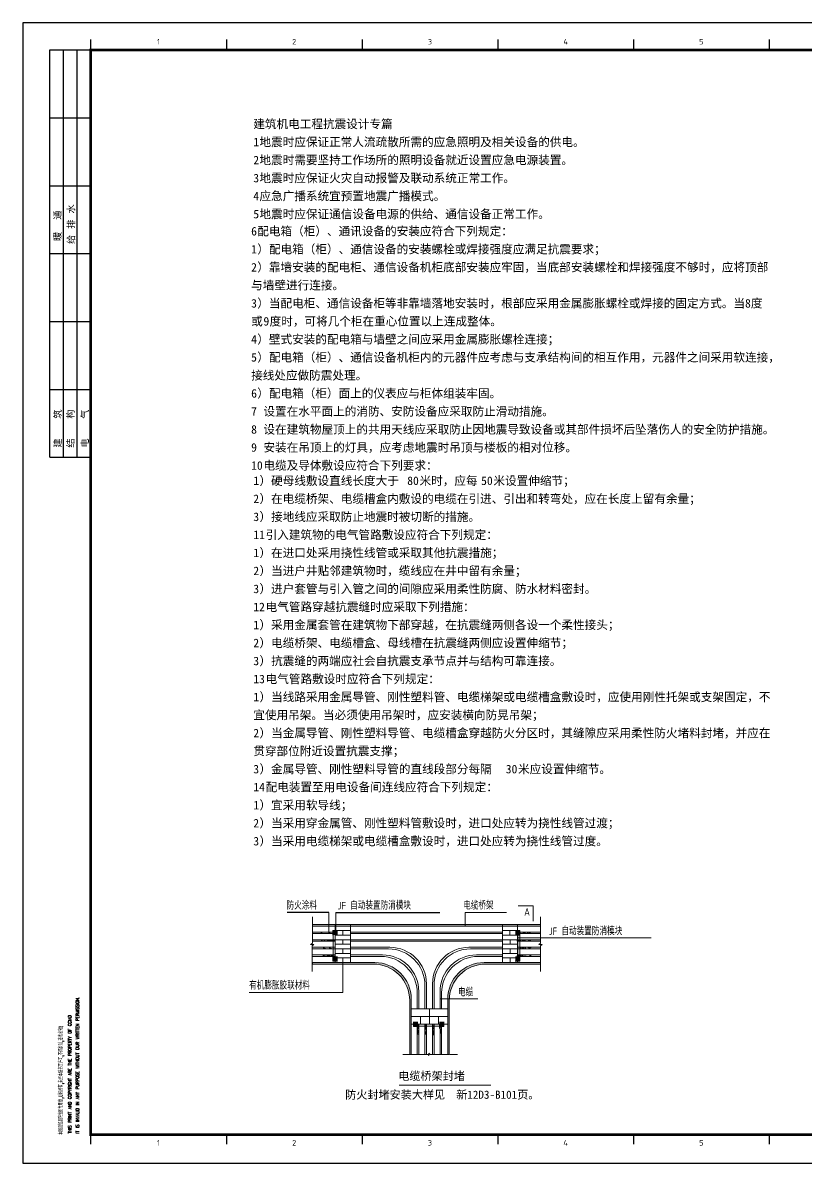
# Model space of a CAD drawing. Extents: x 815029915 to 815825525, y 579155098 to 579748855.
# Drawn here: x 815579733 to 815608596, y 579313072 to 579355072 of the extents above; entities that cross this region are included whole.
import ezdxf
from ezdxf.enums import TextEntityAlignment as Align

# ---------------------------------------------------------------- set-up
doc = ezdxf.new("R2010")
doc.units = 0
doc.header["$LTSCALE"] = 100
doc.header["$MEASUREMENT"] = 0
for name, color, linetype in [('TEL_TEXT', 7, 'Continuous'), ('TK', 7, 'Continuous'), ('zm', 1, 'Continuous')]:
    doc.layers.add(name, color=color, linetype=linetype)
doc.styles.add('-黑体', font='', dxfattribs={"width": 0.8})
doc.styles.add('CCIAD-图框(会签栏)', font='txt.shx', dxfattribs={"bigfont": 'hztxt.shx'})
doc.styles.add('CCIAD-图框(版权说明)', font='txt.shx', dxfattribs={"width": 0.7, "bigfont": 'gbcbig.shx'})
doc.styles.add('ISOCP', font='isocp.shx', dxfattribs={"bigfont": 'gbcbig.shx'})
doc.styles.get("Standard").update_dxf_attribs({"font": 'gbenor.shx', "bigfont": 'gbcbig.shx'})
doc.styles.get('-黑体').set_extended_font_data('SimHei')
pattern_1 = [(37.5, (815517002.42, 579291817.1), (-4.48009, 137.0357), [0, -108.1024, 0, -120.904, 0, -115.57]), (7.5, (815517002.42, 579291817.1), (125.86652, 200.71103), [0, -58.3184, 0, -97.4344, 0, -37.338]), (327.5, (815516914.94, 579291817.1), (221.47786, 0.40241), [0, -35.56, 0, -128.016, 0, -167.132]), (317.5, (815516914.94, 579291817.1), (213.7958, 62.4202), [0, -17.78, 0, -83.9216, 0, -96.012])]

# ---------------------------------------------------------------- blocks, each defined once
blk = doc.blocks.new('l')
at = {"layer": 'TK'}
blk.add_lwpolyline([(815463677, 579451444), (815463677, 579409444), (815547777, 579409444), (815547777, 579451444)], close=True, dxfattribs=at)

msp = doc.modelspace()

# ---------------------------------------------------------------- hatches: boundary and pattern name
at = {"lineweight": 20}
for color, points in [(256, [(815590403.7, 579321862.7), (815598803.7, 579321862.7), (815598803.7, 579321806.7), (815590403.7, 579321806.7)]), (0, [(815591322.1, 579321470.7), (815591165.3, 579321470.7), (815591159.7, 579321470.7), (815591159.7, 579321638.7), (815591327.7, 579321638.7), (815591327.7, 579321470.7)]), (0, [(815598040.6, 579321470.8), (815597883.8, 579321470.8), (815597878.2, 579321470.8), (815597878.2, 579321638.8), (815598046.2, 579321638.8), (815598046.2, 579321470.8)]), (256, [(815590403.7, 579320462.7), (815590396.6, 579320462.7), (815590396.6, 579320406.7), (815590403.7, 579320406.7)]), (0, [(815591159.7, 579320518.7), (815591159.7, 579320686.7), (815591165.3, 579320686.7), (815591322.1, 579320686.7), (815591327.7, 579320686.7), (815591327.7, 579320518.7)]), (0, [(815597878.2, 579320518.8), (815597878.2, 579320686.8), (815597883.8, 579320686.8), (815598040.6, 579320686.8), (815598046.2, 579320686.8), (815598046.2, 579320518.8)]), (0, [(815594128.8, 579318279.2), (815594296.8, 579318279.2), (815594296.8, 579318273.6), (815594296.8, 579318116.8), (815594296.8, 579318111.2), (815594128.8, 579318111.2)]), (0, [(815595080.8, 579318116.8), (815595080.8, 579318273.6), (815595080.8, 579318279.2), (815595248.8, 579318279.2), (815595248.8, 579318111.2), (815595080.8, 579318111.2)])]:
    msp.add_hatch(color=color, dxfattribs=at).paths.add_polyline_path(points)
h = msp.add_hatch(dxfattribs=at)
h.set_pattern_fill('AR-SAND', color=256, scale=2.8, style=0)
h.set_pattern_definition(pattern_1)
h.paths.add_polyline_path([(815591243.7, 579321582.7), (815590710.2, 579321582.7), (815590710.2, 579321526.7), (815591243.7, 579321526.7)])
h = msp.add_hatch(dxfattribs=at)
h.set_pattern_fill('AR-SAND', color=256, scale=2.8, style=0)
h.set_pattern_definition(pattern_1)
h.paths.add_polyline_path([(815598489.6, 579321582.7), (815597956, 579321582.7), (815597956, 579321526.7), (815598489.6, 579321526.7)])
h = msp.add_hatch(dxfattribs=at)
h.set_pattern_fill('AR-SAND', color=256, scale=2.8, style=0)
h.set_pattern_definition(pattern_1)
h.paths.add_polyline_path([(815591243.7, 579321302.7), (815590710.2, 579321302.7), (815590710.2, 579321246.7), (815591243.7, 579321246.7)])
h.paths.add_polyline_path([(815591243.7, 579321022.7), (815590710.2, 579321022.7), (815590710.2, 579320966.7), (815591243.7, 579320966.7)])
h = msp.add_hatch(color=1, dxfattribs=at)
h.paths.add_polyline_path([(815591165.3, 579320686.7), (815591322.1, 579320686.7), (815591322.1, 579321470.7), (815591165.3, 579321470.7)], flags=17)
edge = h.paths.add_edge_path()
edge.add_line((815591165.3, 579320686.7), (815591165.3, 579321470.7))
edge.add_line((815591322.1, 579321470.7), (815591322.1, 579320686.7))
h = msp.add_hatch(color=1, dxfattribs=at)
h.paths.add_polyline_path([(815597883.8, 579320686.8), (815598040.6, 579320686.8), (815598040.6, 579321470.8), (815597883.8, 579321470.8)], flags=17)
edge = h.paths.add_edge_path()
edge.add_line((815597883.8, 579320686.8), (815597883.8, 579321470.8))
edge.add_line((815598040.6, 579321470.8), (815598040.6, 579320686.8))
h = msp.add_hatch(dxfattribs=at)
h.set_pattern_fill('AR-SAND', color=256, scale=2.8, style=0)
h.set_pattern_definition(pattern_1)
h.paths.add_polyline_path([(815598489.6, 579321302.7), (815597956, 579321302.7), (815597956, 579321246.7), (815598489.6, 579321246.7)])
h.paths.add_polyline_path([(815598489.6, 579321022.7), (815597956, 579321022.7), (815597956, 579320966.7), (815598489.6, 579320966.7)])
h = msp.add_hatch(dxfattribs=at)
h.set_pattern_fill('AR-SAND', color=256, scale=2.8, style=0)
h.set_pattern_definition(pattern_1)
h.paths.add_polyline_path([(815591243.7, 579320742.7), (815590710.2, 579320742.7), (815590710.2, 579320686.7), (815591243.7, 579320686.7)])
h = msp.add_hatch(dxfattribs=at)
h.set_pattern_fill('AR-SAND', color=256, scale=2.8, style=0)
h.set_pattern_definition(pattern_1)
h.paths.add_polyline_path([(815598489.6, 579320742.7), (815597956, 579320742.7), (815597956, 579320686.7), (815598489.6, 579320686.7)])
h = msp.add_hatch(color=256, dxfattribs=at)
edge = h.paths.add_edge_path()
edge.add_line((815593987.7, 579317076.3), (815593987.7, 579319062.7))
edge.add_arc((815592643.7, 579319062.7), 1344, 0, 90)
edge.add_line((815592643.7, 579320406.7), (815590403.7, 579320406.7))
edge.add_line((815590403.7, 579320406.7), (815590403.7, 579320462.7))
edge.add_line((815590403.7, 579320462.7), (815592699.7, 579320462.7))
edge.add_arc((815592699.7, 579319118.7), 1344, 0, 90, ccw=False)
edge.add_line((815594043.7, 579319118.7), (815594043.7, 579317076.3))
edge.add_line((815594043.7, 579317076.3), (815593987.7, 579317076.3))
h = msp.add_hatch(color=256, dxfattribs=at)
edge = h.paths.add_edge_path()
edge.add_line((815598803.7, 579320462.7), (815598803.7, 579320406.7))
edge.add_line((815598803.7, 579320406.7), (815596787.7, 579320406.7))
edge.add_arc((815596787.7, 579319062.7), 1344, 90, 180)
edge.add_line((815595443.7, 579319062.7), (815595443.7, 579317076.3))
edge.add_line((815595443.7, 579317076.3), (815595387.7, 579317076.3))
edge.add_line((815595387.7, 579317076.3), (815595387.7, 579319118.7))
edge.add_arc((815596731.7, 579319118.7), 1344, 90, 180, ccw=False)
edge.add_line((815596731.7, 579320462.7), (815598803.7, 579320462.7))
h = msp.add_hatch(dxfattribs=at)
h.set_pattern_fill('AR-SAND', color=256, scale=1.12, style=0)
h.set_pattern_definition([(37.5, (815524908.495, 579303017.105), (-1.792035, 54.814283), [0, -43.24096, 0, -48.3616, 0, -46.228]), (7.5, (815524908.495, 579303017.105), (50.34661, 80.28441), [0, -23.32736, 0, -38.97376, 0, -14.9352]), (327.5, (815524873.503, 579303017.105), (88.591145, 0.160965), [0, -14.224, 0, -51.2064, 0, -66.8528]), (317.5, (815524873.5, 579303017.105), (85.51832, 24.968084), [0, -7.112, 0, -33.56864, 0, -38.4048])])
h.paths.add_polyline_path([(815594323.7, 579318195.2), (815594267.7, 579318195.2), (815594267.7, 579317804), (815594323.7, 579317804)])
h.paths.add_polyline_path([(815594603.7, 579318195.2), (815594547.7, 579318195.2), (815594547.7, 579317804), (815594603.7, 579317804)])
h.paths.add_polyline_path([(815594883.7, 579318195.2), (815594827.7, 579318195.2), (815594827.7, 579317804), (815594883.7, 579317804)])
h.paths.add_polyline_path([(815595163.7, 579318195.2), (815595107.7, 579318195.2), (815595107.7, 579317804), (815595163.7, 579317804)])
h = msp.add_hatch(color=1, dxfattribs=at)
h.paths.add_polyline_path([(815594296.8, 579318273.6), (815594296.8, 579318116.8), (815595080.8, 579318116.8), (815595080.8, 579318273.6)], flags=17)
edge = h.paths.add_edge_path()
edge.add_line((815594296.8, 579318273.6), (815595080.8, 579318273.6))
edge.add_line((815595080.8, 579318116.8), (815594296.8, 579318116.8))

# ---------------------------------------------------------------- linework, layer by layer
for p, q in [((815598261.8, 579322545.2), (815597981.8, 579322545.2)), ((815598541.8, 579322545.2), (815598261.8, 579322545.2)), ((815598541.8, 579322545.2), (815598541.8, 579322265.2)), ((815590403.7, 579321862.7), (815590403.7, 579322142.7)), ((815596030.2, 579322306.7), (815597558.7, 579322306.7)), ((815598541.8, 579322265.2), (815598541.8, 579321985.2)), ((815598810.8, 579321862.7), (815598810.8, 579322142.7)), ((815590403.7, 579321862.7), (815590403.7, 579321170)), ((815590403.7, 579321862.7), (815598803.7, 579321862.7)), ((815590403.7, 579321806.7), (815590403.7, 579321862.7)), ((815590403.7, 579321806.7), (815598803.7, 579321806.7)), ((815590403.7, 579321582.7), (815591243.7, 579321582.7)), ((815591243.7, 579321862.7), (815591243.7, 579320462.7)), ((815591803.7, 579321862.7), (815591803.7, 579320462.7)), ((815591803.7, 579321582.7), (815597403.7, 579321582.7)), ((815597403.7, 579321862.7), (815597403.7, 579320462.7)), ((815597963.7, 579321862.7), (815597963.7, 579320462.7)), ((815597963.7, 579321582.7), (815598803.7, 579321582.7)), ((815598803.7, 579321862.7), (815598803.7, 579321806.7)), ((815598810.8, 579321862.7), (815598810.8, 579321170)), ((815590403.7, 579321170), (815590334.6, 579321127.6)), ((815590334.6, 579321127.6), (815590458.6, 579321127.6)), ((815590458.6, 579321127.6), (815590396.6, 579321078.7)), ((815590403.7, 579321526.7), (815591243.7, 579321526.7)), ((815590403.7, 579321302.7), (815591243.7, 579321302.7)), ((815590403.7, 579321246.7), (815591243.7, 579321246.7)), ((815591803.7, 579321526.7), (815597403.7, 579321526.7)), ((815591803.7, 579321302.7), (815597403.7, 579321302.7)), ((815591803.7, 579321246.7), (815597403.7, 579321246.7)), ((815597963.7, 579321526.7), (815598803.7, 579321526.7)), ((815597963.7, 579321302.7), (815598803.7, 579321302.7)), ((815597963.7, 579321246.7), (815598803.7, 579321246.7)), ((815598810.8, 579321170), (815598741.7, 579321127.6)), ((815598741.7, 579321127.6), (815598865.7, 579321127.6)), ((815598865.7, 579321127.6), (815598803.7, 579321078.7)), ((815590396.6, 579321078.7), (815590396.6, 579320406.7)), ((815591243.7, 579321022.7), (815590396.6, 579321022.7)), ((815590396.6, 579320966.7), (815591243.7, 579320966.7)), ((815590396.6, 579320742.7), (815591243.7, 579320742.7)), ((815593259.7, 579321022.7), (815591803.7, 579321022.7)), ((815591803.7, 579320966.7), (815593203.7, 579320966.7)), ((815591803.7, 579320742.7), (815592979.7, 579320742.7)), ((815596171.7, 579321022.7), (815597403.7, 579321022.7)), ((815596227.7, 579320966.7), (815597403.7, 579320966.7)), ((815596451.7, 579320742.7), (815597403.7, 579320742.7)), ((815597963.7, 579321022.7), (815598803.7, 579321022.7)), ((815597963.7, 579320966.7), (815598803.7, 579320966.7)), ((815597963.7, 579320742.7), (815598803.7, 579320742.7)), ((815598803.7, 579321078.7), (815598803.7, 579320406.7)), ((815590396.6, 579320686.7), (815591243.7, 579320686.7)), ((815590403.7, 579320462.7), (815590396.6, 579320462.7)), ((815590403.7, 579320406.7), (815590396.6, 579320406.7)), ((815590396.6, 579320406.7), (815590396.6, 579320126.7)), ((815590403.7, 579320462.7), (815590403.7, 579320406.7)), ((815590403.7, 579320462.7), (815592699.7, 579320462.7)), ((815590403.7, 579320406.7), (815592643.7, 579320406.7)), ((815591803.7, 579320686.7), (815592923.7, 579320686.7)), ((815596507.7, 579320686.7), (815597403.7, 579320686.7)), ((815596731.7, 579320462.7), (815598803.7, 579320462.7)), ((815596787.7, 579320406.7), (815598803.7, 579320406.7)), ((815597963.7, 579320686.7), (815598803.7, 579320686.7)), ((815598803.7, 579320462.7), (815598803.7, 579320406.7)), ((815598803.7, 579320406.7), (815598803.7, 579320126.7)), ((815594547.7, 579318755.2), (815594547.7, 579319622.7)), ((815594603.7, 579318755.2), (815594603.7, 579319678.7)), ((815594827.7, 579318755.2), (815594827.7, 579319678.7)), ((815594883.7, 579318755.2), (815594883.7, 579319622.7)), ((815593987.7, 579317076.3), (815593987.7, 579319062.7)), ((815594043.7, 579317076.3), (815594043.7, 579319118.7)), ((815594267.7, 579318755.2), (815594267.7, 579319342.7)), ((815594323.7, 579318755.2), (815594323.7, 579319398.7)), ((815595107.7, 579318755.2), (815595107.7, 579319398.7)), ((815595137.1, 579319120.5), (815596492.6, 579319120.5)), ((815595163.7, 579318755.2), (815595163.7, 579319342.7)), ((815595387.7, 579317076.3), (815595387.7, 579319118.7)), ((815595443.7, 579317076.3), (815595443.7, 579319062.7)), ((815594043.7, 579318755.2), (815595387.7, 579318755.2)), ((815594043.7, 579318195.2), (815595387.7, 579318195.2)), ((815594267.7, 579317076.3), (815594267.7, 579318195.2)), ((815594323.7, 579317076.3), (815594323.7, 579318195.2)), ((815594547.7, 579317076.3), (815594547.7, 579318195.2)), ((815594603.7, 579317076.3), (815594603.7, 579318195.2)), ((815594827.7, 579317076.3), (815594827.7, 579318195.2)), ((815594883.7, 579317076.3), (815594883.7, 579318195.2)), ((815595107.7, 579317076.3), (815595107.7, 579318195.2)), ((815595163.7, 579317076.3), (815595163.7, 579318195.2)), ((815594009.6, 579317078.3), (815593729.6, 579317078.3)), ((815593987.7, 579317076.3), (815594043.7, 579317076.3)), ((815594043.7, 579317076.3), (815594665.6, 579317076.3)), ((815594665.6, 579317076.3), (815594695.7, 579317032.5)), ((815594695.7, 579317118.7), (815594738.1, 579317076.3)), ((815594695.7, 579317032.5), (815594695.7, 579317118.7)), ((815594738.1, 579317076.3), (815595387.7, 579317076.3)), ((815595387.7, 579317076.3), (815595443.7, 579317076.3)), ((815595465.6, 579317071.3), (815595745.6, 579317071.3))]:
    msp.add_line(p, q, dxfattribs=at)
for p, q in [((815591003.8, 579322306.7), (815589478.2, 579322306.7)), ((815591261.9, 579322306.7), (815595099, 579322306.7))]:
    msp.add_line(p, q)
at = {"color": 0, "lineweight": 20}
for p, q in [((815591003.6, 579321548.9), (815591003.6, 579322306.7)), ((815591261.9, 579321638.7), (815591261.9, 579322306.7)), ((815596030.2, 579322306.7), (815596030.2, 579321828)), ((815591159.7, 579321638.7), (815591327.7, 579321638.7)), ((815591159.7, 579321470.7), (815591159.7, 579321638.7)), ((815591243.7, 579321806.7), (815591243.7, 579321638.7)), ((815591243.7, 579321638.7), (815591243.7, 579321470.7)), ((815591243.7, 579321638.7), (815591243.7, 579321470.7)), ((815591243.7, 579321638.7), (815591803.7, 579321638.7)), ((815591523.7, 579321638.7), (815591523.7, 579321470.7)), ((815597402.2, 579321638.8), (815597402.1, 579321470.8)), ((815597403.7, 579321806.7), (815597402.2, 579321638.8)), ((815597402.2, 579321638.8), (815597962.2, 579321638.8)), ((815597682.2, 579321638.8), (815597682.2, 579321470.8)), ((815597878.2, 579321638.8), (815598046.2, 579321638.8)), ((815597962.2, 579321470.8), (815597962.2, 579321638.8)), ((815598046.2, 579321638.8), (815598046.2, 579321470.8)), ((815591165.3, 579320686.7), (815591165.3, 579321470.7)), ((815591238.1, 579321470.7), (815591238.1, 579320686.7)), ((815591243.7, 579321470.7), (815591238.1, 579321470.7)), ((815591243.7, 579321470.7), (815591243.7, 579321302.7)), ((815591243.7, 579321470.7), (815591803.7, 579321470.7)), ((815591243.7, 579321302.7), (815591243.7, 579321134.7)), ((815591243.7, 579321302.7), (815591803.7, 579321302.7)), ((815591243.7, 579321134.7), (815591243.7, 579320966.7)), ((815591243.7, 579321134.7), (815591803.7, 579321134.7)), ((815591523.7, 579321302.7), (815591523.7, 579321134.7)), ((815597402.1, 579321470.8), (815597962.1, 579321470.8)), ((815597403.7, 579321470.8), (815597403.7, 579321302.8)), ((815597403.7, 579321302.8), (815597963.7, 579321302.8)), ((815597403.7, 579321302.7), (815597403.7, 579321134.7)), ((815597403.7, 579321134.7), (815597403.7, 579320966.7)), ((815597403.7, 579321134.7), (815597963.7, 579321134.7)), ((815597683.7, 579321302.8), (815597683.7, 579321134.8)), ((815598040.6, 579321470.8), (815597883.8, 579321470.8)), ((815597967.8, 579321470.8), (815597962.2, 579321470.8)), ((815597967.8, 579320686.8), (815597967.8, 579321470.8)), ((815597997.7, 579321372), (815602890, 579321372)), ((815598040.6, 579321470.8), (815598040.6, 579320686.8)), ((815598046.2, 579321470.8), (815598040.6, 579321470.8)), ((815591243.7, 579320966.7), (815591243.7, 579320798.7)), ((815591243.7, 579320966.7), (815591803.7, 579320966.7)), ((815591243.7, 579320798.7), (815591243.7, 579320630.7)), ((815591243.7, 579320798.7), (815591803.7, 579320798.7)), ((815591523.7, 579320966.7), (815591523.7, 579320798.7)), ((815597403.7, 579320966.7), (815597403.7, 579320798.7)), ((815597403.7, 579320966.7), (815597963.7, 579320966.7)), ((815597403.7, 579320798.7), (815597403.7, 579320630.7)), ((815597403.7, 579320798.7), (815597963.7, 579320798.7)), ((815597683.7, 579320966.7), (815597683.7, 579320798.7)), ((815591075.7, 579320686.7), (815591081.3, 579320686.7)), ((815591238.1, 579320686.7), (815591081.3, 579320686.7)), ((815591159.7, 579320518.7), (815591159.7, 579320686.7)), ((815591327.7, 579320518.7), (815591159.7, 579320518.7)), ((815591238.1, 579320686.7), (815591243.7, 579320686.7)), ((815591243.7, 579320686.7), (815591243.7, 579320518.7)), ((815591243.7, 579320630.7), (815591803.7, 579320630.7)), ((815591523.7, 579320630.7), (815591523.7, 579320462.7)), ((815591523.7, 579320630.7), (815591523.7, 579319359.8)), ((815597403.7, 579320630.7), (815597963.7, 579320630.7)), ((815597683.7, 579320630.7), (815597683.7, 579320462.7)), ((815598046.2, 579320518.8), (815597878.2, 579320518.8)), ((815597962.2, 579320686.8), (815597967.8, 579320686.8)), ((815597962.2, 579320518.8), (815597962.2, 579320686.8)), ((815598124.6, 579320686.8), (815597967.8, 579320686.8)), ((815598046.2, 579320686.8), (815598046.2, 579320518.8)), ((815598124.6, 579320686.8), (815598130.2, 579320686.8)), ((815591523.7, 579319359.8), (815588075.2, 579319359.8)), ((815594043.7, 579318755.2), (815594715.7, 579318755.2)), ((815594043.7, 579318755.2), (815594043.7, 579318195.2)), ((815594043.7, 579318755.2), (815594043.7, 579318419.2)), ((815594715.7, 579318755.2), (815594715.7, 579318475.2)), ((815594043.7, 579318475.2), (815594379.7, 579318475.2)), ((815594043.7, 579318475.2), (815595387.7, 579318475.2)), ((815594128.8, 579318111.2), (815594128.8, 579318279.2)), ((815594128.8, 579318195.2), (815594296.8, 579318195.2)), ((815594296.8, 579318195.2), (815594296.8, 579318189.6)), ((815594296.8, 579318032.8), (815594296.8, 579318189.6)), ((815594296.8, 579318189.6), (815595080.8, 579318189.6)), ((815594379.7, 579318475.2), (815594379.7, 579318195.2)), ((815594715.7, 579318475.2), (815595051.7, 579318475.2)), ((815594715.7, 579318475.2), (815594715.7, 579318195.2)), ((815595051.7, 579318475.2), (815595051.7, 579318195.2)), ((815595080.8, 579318195.2), (815595248.8, 579318195.2)), ((815595080.8, 579318189.6), (815595080.8, 579318195.2)), ((815595080.8, 579318032.8), (815595080.8, 579318189.6)), ((815595248.8, 579318279.2), (815595248.8, 579318111.2)), ((815594296.8, 579318111.2), (815594128.8, 579318111.2)), ((815595080.8, 579318116.8), (815594296.8, 579318116.8)), ((815594296.8, 579318032.8), (815594296.8, 579318027.2)), ((815595248.8, 579318111.2), (815595080.8, 579318111.2)), ((815595080.8, 579318027.2), (815595080.8, 579318032.8))]:
    msp.add_line(p, q, dxfattribs=at)
at = {"color": 1, "lineweight": 20, "const_width": 40}
msp.add_lwpolyline([(815593591.7, 579315948), (815596978.5, 579315948)], dxfattribs=at)
at = {"lineweight": 20}
for centre, start, end in [((815592979.7, 579319398.7), 0, 90), ((815593203.7, 579319622.7), 0, 90), ((815593259.7, 579319678.7), 0, 90), ((815596171.7, 579319678.7), 90, 180), ((815596227.7, 579319622.7), 90, 180), ((815596451.7, 579319398.7), 90, 180), ((815592643.7, 579319062.7), 0, 90), ((815592699.7, 579319118.7), 0, 90), ((815592923.7, 579319342.7), 0, 90), ((815596507.7, 579319342.7), 90, 180), ((815596731.7, 579319118.7), 90, 180), ((815596787.7, 579319062.7), 90, 180)]:
    msp.add_arc(centre, 1344, start, end, dxfattribs=at)
at = {"layer": 'TK'}
for p, q in [((815582233.2, 579354463.5), (815582233.2, 579354072.2)), ((815587233.2, 579354463.5), (815587233.2, 579354072.2)), ((815592233.2, 579354463.5), (815592233.2, 579354072.2)), ((815597233.2, 579354463.5), (815597233.2, 579354072.2)), ((815602233.2, 579354463.5), (815602233.2, 579354072.2)), ((815607233.2, 579354463.5), (815607233.2, 579354072.2)), ((815580733.2, 579354072.2), (815582233.2, 579354072.2)), ((815580733.2, 579346572.2), (815580733.2, 579354072.2)), ((815581233.2, 579346572.2), (815581233.2, 579354072.2)), ((815581733.2, 579346572.2), (815581733.2, 579354072.2)), ((815582233.2, 579346572.2), (815582233.2, 579354072.2)), ((815580733.2, 579351572.2), (815582233.2, 579351572.2)), ((815580733.2, 579349072.2), (815582233.2, 579349072.2)), ((815580733.2, 579339072.2), (815580733.2, 579346572.2)), ((815580733.2, 579346572.2), (815582233.2, 579346572.2)), ((815580733.2, 579346572.2), (815582233.2, 579346572.2)), ((815581233.2, 579339072.2), (815581233.2, 579346572.2)), ((815581733.2, 579339072.2), (815581733.2, 579346572.2)), ((815582233.2, 579339072.2), (815582233.2, 579346572.2)), ((815580733.2, 579344072.2), (815582233.2, 579344072.2)), ((815580733.2, 579341572.2), (815582233.2, 579341572.2)), ((815580733.2, 579339072.2), (815582233.2, 579339072.2)), ((815582233.2, 579314163.5), (815582233.2, 579313772.2)), ((815587233.2, 579314163.5), (815587233.2, 579313772.2)), ((815592233.2, 579314163.5), (815592233.2, 579313772.2)), ((815597233.2, 579314163.5), (815597233.2, 579313772.2)), ((815602233.2, 579314163.5), (815602233.2, 579313772.2)), ((815607233.2, 579314163.5), (815607233.2, 579313772.2))]:
    msp.add_line(p, q, dxfattribs=at)
msp.add_lwpolyline([(815579733.2, 579355072.2), (815579733.2, 579313072.2), (815663833.2, 579313072.2), (815663833.2, 579355072.2)], close=True, dxfattribs=at)
at = {"layer": 'TK', "const_width": 100}
msp.add_lwpolyline([(815582233.2, 579314117.9), (815582233.2, 579354072.2), (815662833.2, 579354072.2), (815662833.2, 579314117.9)], close=True, dxfattribs=at)

# ---------------------------------------------------------------- block references
at = {"layer": 'zm', "color": 1}
msp.add_blockref('l', (116055.9, -96372.3), dxfattribs=at)

# ---------------------------------------------------------------- texts
at = {"lineweight": 20}
for s, height, p in [('防火涂料', 280, (815589450, 579322415.8)), ('JF 自动装置防消模块', 280, (815591328.2, 579322415.8)), ('电缆桥架', 280.06, (815595959.1, 579322415.8)), ('A', 280, (815598203.7, 579322187.5)), ('JF 自动装置防消模块', 280, (815599109.9, 579321473.6)), ('有机膨胀胶联材料', 280, (815588072.7, 579319472.7)), ('电缆', 280, (815595765.7, 579319220.7))]:
    msp.add_text(s, height=height, dxfattribs=at).set_placement(p)
at = {"layer": 'TEL_TEXT', "style": '-黑体'}
for s, height, p in [('建筑机电工程抗震设计专篇', 313.671, (815588226, 579351188.5)), ('1', 313.7, (815588226, 579350524.8)), ('地震时应保证正常人流疏散所需的应急照明及相关设备的供电。', 313.671, (815588452.9, 579350524.8)), ('2', 313.7, (815588226, 579349861.1)), ('地震时需要坚持工作场所的照明设备就近设置应急电源装置。', 313.671, (815588452.9, 579349861.1)), ('3', 313.7, (815588226, 579349197.5)), ('地震时应保证火灾自动报警及联动系统正常工作。', 313.671, (815588452.9, 579349197.5)), ('应急广播系统宜预置地震广播模式。', 313.671, (815588452.9, 579348533.8)), ('4', 313.7, (815588226, 579348533.8)), ('5', 313.7, (815588226, 579347870.1)), ('地震时应保证通信设备电源的供给、通信设备正常工作。', 313.671, (815588452.9, 579347870.1)), ('配电箱（柜）、通讯设备的安装应符合下列规定：', 313.671, (815588372.8, 579347239.9)), ('6', 313.7, (815588146, 579347239.9)), ('1', 313.7, (815588146, 579346576.3)), ('）配电箱（柜）、通信设备的安装螺栓或焊接强度应满足抗震要求；', 313.671, (815588372.8, 579346576.3)), ('2', 313.7, (815588146, 579345912.6)), ('）靠墙安装的配电柜、通信设备机柜底部安装应牢固，当底部安装螺栓和焊接强度不够时，应将顶部', 313.671, (815588372.8, 579345912.6)), ('与墙壁进行连接。', 313.67, (815588146, 579345248.9)), ('3', 313.7, (815588146, 579344585.2)), ('）当配电柜、通信设备柜等非靠墙落地安装时，根部应采用金属膨胀螺栓或焊接的固定方式。当8度', 313.671, (815588372.8, 579344585.2)), ('或', 313.7, (815588146, 579343921.6)), ('9', 313.7, (815588599.7, 579343921.6)), ('度时，可将几个柜在重心位置以上连成整体。', 313.671, (815588826.5, 579343921.6)), ('4', 313.7, (815588146, 579343257.9)), ('）壁式安装的配电箱与墙壁之间应采用金属膨胀螺栓连接；', 313.671, (815588372.8, 579343257.9)), ('）配电箱（柜）、通信设备机柜内的元器件应考虑与支承结构间的相互作用，元器件之间采用软连接，', 313.671, (815588372.8, 579342594.2)), ('5', 313.7, (815588146, 579342594.2)), ('接线处应做防震处理。', 313.67, (815588146, 579341930.6)), ('6', 313.7, (815588146, 579341266.9)), ('）配电箱（柜）面上的仪表应与柜体组装牢固。', 313.671, (815588372.8, 579341266.9)), ('7', 313.7, (815588146, 579340603.2)), ('设置在水平面上的消防、安防设备应采取防止滑动措施。', 313.671, (815588599.7, 579340603.2)), ('8', 313.7, (815588146, 579339939.5)), ('设在建筑物屋顶上的共用天线应采取防止因地震导致设备或其部件损坏后坠落伤人的安全防护措施。', 313.671, (815588599.7, 579339939.5)), ('安装在吊顶上的灯具，应考虑地震时吊顶与楼板的相对位移。', 313.671, (815588599.7, 579339275.9)), ('9', 313.7, (815588146, 579339275.9)), ('10', 313.67, (815588146, 579338612.2)), ('电缆及导体敷设应符合下列要求：', 313.671, (815588599.7, 579338612.2)), ('1', 313.7, (815588226, 579338048.8)), ('）硬母线敷设直线长度大于', 313.671, (815588452.9, 579338048.8)), ('80', 313.67, (815593896.9, 579338048.8)), ('米时，应每', 313.67, (815594350.6, 579338048.8)), ('50', 313.67, (815596619, 579338048.8)), ('米设置伸缩节；', 313.67, (815597072.6, 579338048.8)), ('2', 313.7, (815588226, 579337385.1)), ('）在电缆桥架、电缆槽盒内敷设的电缆在引进、引出和转弯处，应在长度上留有余量；', 313.671, (815588452.9, 579337385.1)), ('）接地线应采取防止地震时被切断的措施。', 313.671, (815588452.9, 579336721.5)), ('3', 313.7, (815588226, 579336721.5)), ('11', 313.67, (815588226, 579336057.8)), ('引入建筑物的电气管路敷设应符合下列规定：', 313.671, (815588679.7, 579336057.8)), ('1', 313.7, (815588226, 579335394.1)), ('）在进口处采用挠性线管或采取其他抗震措施；', 313.671, (815588452.9, 579335394.1)), ('2', 313.7, (815588226, 579334730.5)), ('）当进户井贴邻建筑物时，缆线应在井中留有余量；', 313.671, (815588452.9, 579334730.5)), ('3', 313.7, (815588226, 579334066.8)), ('）进户套管与引入管之间的间隙应采用柔性防腐、防水材料密封。', 313.671, (815588452.9, 579334066.8)), ('电气管路穿越抗震缝时应采取下列措施：', 313.671, (815588679.7, 579333403.1)), ('12', 313.67, (815588226, 579333403.1)), ('1', 313.7, (815588226, 579332739.5)), ('）采用金属套管在建筑物下部穿越，在抗震缝两侧各设一个柔性接头；', 313.671, (815588452.9, 579332739.5)), ('2', 313.7, (815588226, 579332075.8)), ('）电缆桥架、电缆槽盒、母线槽在抗震缝两侧应设置伸缩节；', 313.671, (815588452.9, 579332075.8)), ('3', 313.7, (815588226, 579331412.1)), ('）抗震缝的两端应社会自抗震支承节点并与结构可靠连接。', 313.671, (815588452.9, 579331412.1)), ('13', 313.67, (815588226, 579330748.4)), ('电气管路敷设时应符合下列规定：', 313.671, (815588679.7, 579330748.4)), ('1', 313.7, (815588226, 579330084.8)), ('）当线路采用金属导管、刚性塑料管、电缆梯架或电缆槽盒敷设时，应使用刚性托架或支架固定，不', 313.671, (815588452.9, 579330084.8)), ('宜使用吊架。当必须使用吊架时，应安装横向防晃吊架；', 313.671, (815588226, 579329421.1)), ('）当金属导管、刚性塑料导管、电缆槽盒穿越防火分区时，其缝隙应采用柔性防火堵料封堵，并应在', 313.671, (815588452.9, 579328757.4)), ('2', 313.7, (815588226, 579328757.4)), ('贯穿部位附近设置抗震支撑；', 313.671, (815588226, 579328093.8)), ('3', 313.7, (815588226, 579327430.1)), ('）金属导管、刚性塑料导管的直线段部分每隔', 313.671, (815588452.9, 579327430.1)), ('30', 313.67, (815597526.3, 579327430.1)), ('米应设置伸缩节。', 313.67, (815597980, 579327430.1)), ('14', 313.67, (815588226, 579326766.4)), ('配电装置至用电设备间连线应符合下列规定：', 313.671, (815588679.7, 579326766.4)), ('1', 313.7, (815588226, 579326102.7)), ('）宜采用软导线；', 313.67, (815588452.9, 579326102.7)), ('2', 313.7, (815588226, 579325439.1)), ('）当采用穿金属管、刚性塑料管敷设时，进口处应转为挠性线管过渡；', 313.671, (815588452.9, 579325439.1)), ('3', 313.7, (815588226, 579324775.4)), ('）当采用电缆梯架或电缆槽盒敷设时，进口处应转为挠性线管过度。', 313.671, (815588452.9, 579324775.4)), ('电缆桥架封堵', 300, (815593565.3, 579316133.5)), (' 防火封堵安装大样见  新12D3-B101页。', 300, (815591406.8, 579315444.8))]:
    msp.add_text(s, height=height, dxfattribs=at).set_placement(p)
at = {"layer": 'TK', "style": 'ISOCP'}
for s, p in [('1', (815584733.2, 579354376)), ('2', (815589733.2, 579354376)), ('3', (815594733.2, 579354376)), ('4', (815599733.2, 579354376)), ('5', (815604733.2, 579354376)), ('1', (815584733.2, 579313822.2)), ('2', (815589733.2, 579313822.2)), ('3', (815594733.2, 579313822.2)), ('4', (815599733.2, 579313822.2)), ('5', (815604733.2, 579313822.2))]:
    msp.add_text(s, height=200, dxfattribs=at).set_placement(p, align=Align.MIDDLE)
at = {"layer": 'TK', "style": 'CCIAD-图框(会签栏)'}
for s, p in [('给 排 水', (815581659.7, 579346927.7)), ('暖  通', (815581159.8, 579347037.5)), ('建   筑', (815581168.6, 579339427.7)), ('结   构', (815581642.3, 579339427.7)), ('电   气', (815582168.5, 579339427.7))]:
    msp.add_text(s, height=250, rotation=90, dxfattribs=at).set_placement(p)
at = {"layer": 'TK', "style": 'CCIAD-图框(版权说明)', "width": 0.8}
for s, height, p in [('IT IS INVALID IN ANY PURPOSE WITHOUT OUR WRITTEN PERMISSION.', 120, (815581804.7, 579314163.3)), ('THIS PRINT AND COPYRIGHT ARE THE PROPERTY OF CCIAD ', 120, (815581523.5, 579314163.3)), ('本图须加盖院出图专用章,版权所有,未经本院书面许可,不得翻制,违者必究!', 150, (815581210.9, 579314121))]:
    msp.add_text(s, height=height, rotation=90, dxfattribs=at).set_placement(p)

doc.saveas('drawing.dxf')
